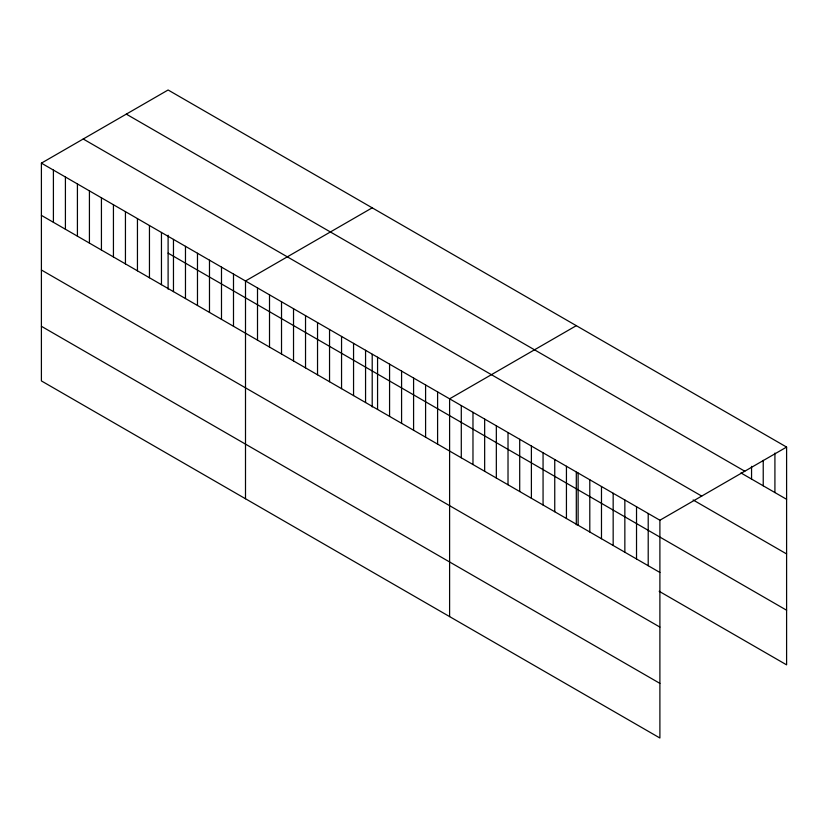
<?xml version="1.0" encoding="UTF-8"?>
<svg xmlns="http://www.w3.org/2000/svg" width="828" height="828" viewBox="0 0 828 828"><rect width="100%" height="100%" fill="white"/><g stroke="black" fill="none" stroke-linecap="round" stroke-linejoin="round"><path stroke-width="1.24" d="M41.4 163.147L659.895 520.232L659.895 738.007L41.4 380.921L41.4 163.147L168.105 89.993L786.6 447.079L786.6 664.853L659.15 591.275M372.207 207.828L245.502 280.982L245.502 498.756M576.309 325.673L449.604 398.817L449.604 616.601M659.895 520.232L786.6 447.079M126.291 114.129L744.786 471.215M740.936 472.933L786.6 499.305M83.214 139L701.709 496.086M693.139 499.977L786.6 553.932M168.105 253.14L786.6 610.226M41.4 215.373L659.895 572.458M41.4 270L659.895 627.086M41.4 326.294L659.895 683.379M774.915 453.071L774.915 492.556M763.23 460.337L763.23 485.808M751.555 466.33L751.555 479.07M648.21 513.484L648.21 565.71M636.525 506.736L636.525 558.962M624.85 499.998L624.85 552.224M613.165 493.25L613.165 545.476M601.48 486.502L601.48 538.728M589.795 479.764L589.795 531.98M578.12 473.016L578.12 525.242M576.309 472.177L576.309 524.817M566.435 466.267L566.435 518.494M554.75 459.53L554.75 511.745M543.064 452.781L543.064 505.008M531.39 446.033L531.39 498.259M519.705 439.295L519.705 491.511M508.019 432.547L508.019 484.773M496.334 425.799L496.334 478.025M484.659 419.061L484.659 471.277M472.974 412.313L472.974 464.539M461.289 405.565L461.289 457.791M437.598 391.892L437.598 444.118M425.592 384.958L425.592 437.184M413.586 378.023L413.586 430.249M401.58 371.099L401.58 423.315M389.574 364.165L389.574 416.391M377.568 357.23L377.568 409.456M372.207 354.343L372.207 406.983M365.562 350.296L365.562 402.522M353.556 343.372L353.556 395.587M341.55 336.437L341.55 388.663M329.544 329.503L329.544 381.729M317.538 322.578L317.538 374.794M305.532 315.644L305.532 367.87M293.526 308.709L293.526 360.936M281.52 301.775L281.52 354.001M269.514 294.851L269.514 347.067M257.508 287.916L257.508 340.142M233.496 274.047L233.496 326.273M221.49 267.123L221.49 319.339M209.484 260.189L209.484 312.415M197.478 253.254L197.478 305.48M185.472 246.33L185.472 298.546M173.466 239.395L173.466 291.622M168.105 235.224L168.105 289.148M161.46 232.461L161.46 284.687M149.454 225.526L149.454 277.753M137.448 218.602L137.448 270.818M125.442 211.668L125.442 263.894M113.436 204.733L113.436 256.959M101.43 197.809L101.43 250.025M89.424 190.875L89.424 243.101M77.418 183.94L77.418 236.166M65.412 177.006L65.412 229.232M53.406 170.082L53.406 222.297"/></g></svg>
